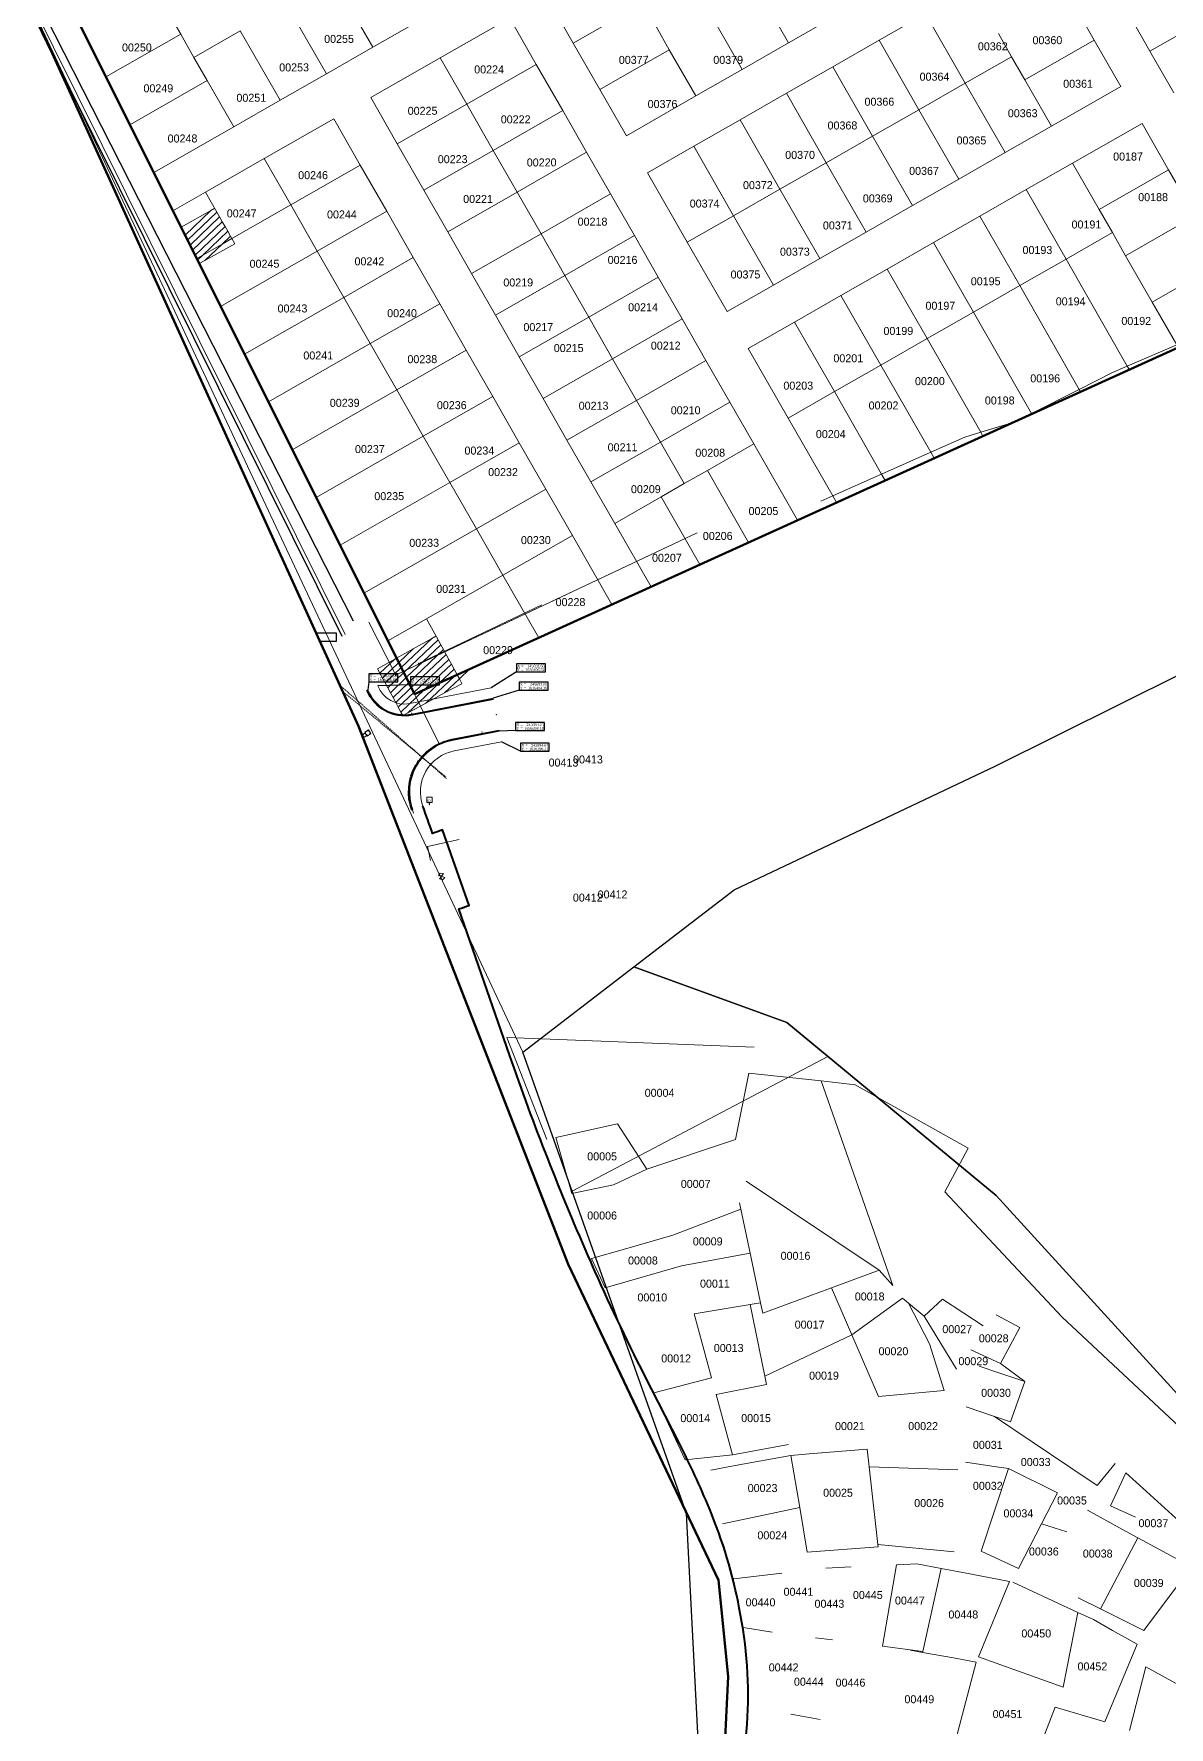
# Model space of a CAD drawing. Header units: metres. Extents: x 245232 to 248406, y 1633796 to 1637634.
# Drawn here: x 245607 to 245819.7, y 1636211.5 to 1636528.9 of the extents above; entities that cross this region are included whole.
import ezdxf
from ezdxf.enums import TextEntityAlignment as Align

# ---------------------------------------------------------------- set-up
doc = ezdxf.new("R2010")
doc.units = ezdxf.units.M
doc.header["$MEASUREMENT"] = 0
for name, pattern in [('ACAD_ISO05W100', [0.033, 0.024, -0.003, 0, -0.003, 0, -0.003]), ('AXES', [0.002, 0.00125, -0.00025, 0.00025, -0.00025]), ('EZTrazos', [2e-05, 0, -2e-05])]:
    doc.linetypes.add(name, pattern=pattern)
for name, color, linetype in [('A_revoir_niveau_0', 7, 'Continuous'), ('historique_numero_parcelle', 7, 'Continuous'), ('limites_sections', 7, 'Continuous')]:
    doc.layers.add(name, color=color, linetype=linetype)
for name, color, linetype, lineweight in [('AFTU_Terminus', 142, 'EZTrazos', 0), ('Bordure basse', 1, 'Continuous', 0), ('Carrefour3_Points', 7, 'Continuous', 0), ('Carrefour_Accotements', 7, 'Continuous', 0), ('Carrefour_Bordures', 7, 'Continuous', 0), ('Carrefour_Points', 7, 'Continuous', 0), ('Cotation Coordonnées', 1, 'Continuous', 0), ('LIMITES TITRES FONCIERS', 7, 'Continuous', 0), ('MU-Panneau publicitaire', 7, 'Continuous', 0), ('Rampe', 7, 'Continuous', 0), ('RX-AE-Regard SDE', 7, 'Continuous', 0), ('RX-AS-Regard ONAS', 7, 'Continuous', 0), ('RX-EL-Ligne électrique', 7, 'Continuous', 0), ('RX-TL-Ligne Téléphonique', 7, 'Continuous', 0), ('SV-Arrêt bus', 7, 'Continuous', 0)]:
    doc.layers.add(name, color=color, linetype=linetype, lineweight=lineweight)
doc.layers.add('Limites_Communes', color=7, linetype='Continuous', lineweight=211, plot=False)
doc.layers.add('LIMITES_PARCELLES', color=7, linetype='Continuous', lineweight=0, true_color=0xffffff)
doc.styles.get("Standard").update_dxf_attribs({"font": 'txt.shx'})
doc.styles.add('Style-FANCY', font='FANCY.shx')
doc.styles.add('Times 1.0', font='times.ttf', dxfattribs={"width": 0.99, "height": 0.0002})

# ---------------------------------------------------------------- blocks, each defined once
blk = doc.blocks.new('m007')
at = {"color": 0, "flags": 128}
blk.add_lwpolyline([(0.0004, 0.0004, 0, 0, 0), (0.0004, -0.0002, 0.00004, 0, 0), (0.0003, -0.0004, 0, -0.00004, 0)], format="xyseb", dxfattribs=at)
at = {"color": 0}
blk.add_3dface([(-0.0005, -0.0005), (0.0005, -0.0005), (0.0005, 0.0005), (-0.0005, 0.0005)], dxfattribs=at)
at = {"color": 0, "insert": (0.0002, -0.000667), "char_height": 0.0008, "attachment_point": 9, "line_spacing_factor": 0.6}
blk.add_mtext('\\fArial|b0|i0|c00|p39;\\H1x;\\W0.261102;PUB', dxfattribs=at)
blk = doc.blocks.new('dez')
at = {"layer": 'SV-Arrêt bus', "flags": 128}
blk.add_lwpolyline([(234.878316, 1629.139823), (234.878316, 1629.13944)], dxfattribs=at)
at = {"layer": 'SV-Arrêt bus'}
blk.add_circle((234.878316, 1629.13944), 0.0000525, dxfattribs=at)
blk.add_blockref('m007', (234.878316, 1629.140323), dxfattribs=at)
blk = doc.blocks.new('u001')
at = {"color": 0, "flags": 128}
blk.add_lwpolyline([(0, 0), (0, 0.0015), (0.0015, 0.0015), (0.0015, 0), (0, 0)], dxfattribs=at)
at = {"color": 0}
blk.add_circle((0.00075, 0.00075), 0.00075, dxfattribs=at)
blk = doc.blocks.new('*U572')
at = {"layer": 'LIMITES TITRES FONCIERS', "color": 5, "lineweight": 53, "flags": 128}
blk.add_lwpolyline([(181.78, 163.185), (220.59, 93.355), (121.56, -75.825), (91.56, -112.825), (61.56, -136.825), (-108.04, -218.565), (-190.96, -61.675), (181.78, 163.185)], close=True, dxfattribs=at)

msp = doc.modelspace()

# ---------------------------------------------------------------- linework, layer by layer
at = {"layer": 'A_revoir_niveau_0', "color": 7, "linetype": 'Continuous', "lineweight": 30}
msp.add_line((245572.225, 1636604.85), (245666.809, 1636418.853), dxfattribs=at)
at = {"layer": 'A_revoir_niveau_0', "color": 7, "linetype": 'Continuous', "lineweight": 0}
for p, q in [((245578.477, 1636591.346), (245665.307, 1636416.335)), ((245702.19, 1636421.883, -14.638), (245679.106, 1636410.899, -14.638)), ((245674.798, 1636408.701, -14.638), (245669.777, 1636418.624, -14.638)), ((245674.808, 1636408.682, -14.638), (245674.798, 1636408.701, -14.638))]:
    msp.add_line(p, q, dxfattribs=at)
at = {"layer": 'A_revoir_niveau_0', "color": 30, "linetype": 'Continuous', "lineweight": 13}
for p, q in [((245731.279, 1636435.402, -14.638), (245674.786, 1636408.695, -14.638)), ((245731.284, 1636435.4, -14.638), (245675.161, 1636408.869, -14.638)), ((245675.161, 1636408.869, -14.638), (245674.791, 1636408.693, -14.638))]:
    msp.add_line(p, q, dxfattribs=at)
at = {"layer": 'A_revoir_niveau_0', "color": 7, "linetype": 'Continuous', "lineweight": 30, "flags": 128}
msp.add_lwpolyline([(245609.134, 1636527.978), (245664.691, 1636415.998)], dxfattribs=at)
at = {"layer": 'A_revoir_niveau_0', "color": 30, "linetype": 'Continuous', "lineweight": 0}
for p in [(245679.106, 1636410.899, -14.638), (245679.106, 1636410.899, -14.638), (245679.106, 1636410.899, -14.638), (245679.106, 1636410.899, -14.638), (245679.111, 1636410.897, -14.638), (245679.111, 1636410.897, -14.638), (245679.111, 1636410.897, -14.638), (245679.111, 1636410.897, -14.638), (245674.808, 1636408.682, -14.638), (245674.808, 1636408.682, -14.638)]:
    msp.add_point(p, dxfattribs=at)
at = {"layer": 'AFTU_Terminus', "color": 32, "linetype": 'Continuous', "lineweight": 40, "flags": 128}
for points in [[(245693.075, 1636404.214), (245677.885, 1636401.255, -0.363286), (245669.456, 1636405.909)], [(245677.862, 1636383.397, -0.459772), (245685.36, 1636396.598), (245694.222, 1636398.325)], [(245703.125, 1636011.866), (245703.148, 1636011.933, -0.035434), (245713.216, 1636036.339), (245740.013, 1636090.136, 0.156424), (245744.961, 1636122.486), (245739.737, 1636155.159, -0.060923), (245738.556, 1636187.208), (245740.548, 1636210.631, 0.068174), (245739.428, 1636232.452), (245739.184, 1636233.738, 0.051977), (245733.58, 1636252.43), (245733.53, 1636252.55, 0.018909), (245727.953, 1636264.615), (245721.425, 1636277.442, -0.013988), (245711.556, 1636298.254), (245711.348, 1636298.727, -0.020294), (245696.119, 1636337.5), (245686.638, 1636364.854, 0.003802), (245688.572, 1636365.525), (245683.565, 1636379.664, 0.003802), (245681.711, 1636379.007, 0.003802), (245679.885, 1636384.125)]]:
    msp.add_lwpolyline(points, format="xyb", dxfattribs=at)
at = {"layer": 'Bordure basse', "const_width": 0.16, "flags": 128}
msp.add_lwpolyline([(245681.134, 1636401.963), (245685.522, 1636402.817)], dxfattribs=at)
for points in [[(245682.407, 1636395.423, -0.055394), (245684.488, 1636396.305, -0.026921), (245686.699, 1636396.771)], [(245678.166, 1636382.759, -0.055255), (245677.446, 1636385.378, -0.042815), (245677.351, 1636387.207)]]:
    msp.add_lwpolyline(points, format="xyb", dxfattribs=at)
at = {"layer": 'Carrefour3_Points'}
for p in [(245677.772, 1636401.546), (245690.962, 1636398.003)]:
    msp.add_point(p, dxfattribs=at)
at = {"layer": 'Carrefour_Accotements', "flags": 128}
for points in [[(245692.664, 1636406.324), (245677.474, 1636403.365, -0.363286), (245671.461, 1636406.685)], [(245679.885, 1636384.125, -0.459772), (245685.771, 1636394.488), (245694.633, 1636396.214)]]:
    msp.add_lwpolyline(points, format="xyb", dxfattribs=at)
at = {"layer": 'Carrefour_Bordures', "flags": 128}
for points in [[(245693.046, 1636404.361), (245677.856, 1636401.402, -0.363286), (245669.596, 1636405.963)], [(245678.003, 1636383.448, -0.459772), (245685.388, 1636396.451), (245694.251, 1636398.177)]]:
    msp.add_lwpolyline(points, format="xyb", dxfattribs=at)
at = {"layer": 'Carrefour_Points'}
for p in [(245677.885, 1636401.255), (245693.649, 1636401.269), (245693.649, 1636401.269), (245693.649, 1636401.269), (245685.36, 1636396.598)]:
    msp.add_point(p, dxfattribs=at)
at = {"layer": 'Cotation Coordonnées', "color": 2, "lineweight": 30, "ltscale": 100, "flags": 128}
for points in [[(245660.598, 1636415.041), (245663.694, 1636415.041), (245663.694, 1636416.541), (245659.916, 1636416.541)], [(245669.751, 1636407.434), (245675.183, 1636407.434), (245675.183, 1636408.934), (245669.751, 1636408.934), (245669.751, 1636407.434), (245669.596, 1636405.963)], [(245697.418, 1636409.292), (245702.848, 1636409.292), (245702.848, 1636410.792), (245697.418, 1636410.792), (245697.418, 1636409.292), (245692.664, 1636406.324)], [(245677.588, 1636406.852), (245683.016, 1636406.852), (245683.016, 1636408.352), (245677.588, 1636408.352), (245677.588, 1636406.852), (245671.461, 1636406.685)], [(245697.91, 1636405.885), (245703.342, 1636405.885), (245703.342, 1636407.385), (245697.91, 1636407.385), (245697.91, 1636405.885), (245693.046, 1636404.361)], [(245697.27, 1636398.312), (245702.687, 1636398.312), (245702.687, 1636399.812), (245697.27, 1636399.812), (245697.27, 1636398.312), (245694.251, 1636398.177)], [(245698.192, 1636394.446), (245703.562, 1636394.446), (245703.562, 1636395.946), (245698.192, 1636395.946), (245698.192, 1636394.446), (245694.633, 1636396.214)]]:
    msp.add_lwpolyline(points, dxfattribs=at)
at = {"layer": 'Limites_Communes', "color": 210, "lineweight": 80, "flags": 128}
msp.add_lwpolyline([(245735.191, 1636182.426), (245737.086, 1636220.967), (245735.256, 1636239.014), (245707.104, 1636298.228), (245667.831, 1636399.146), (245610.425, 1636525.307), (245591.962, 1636563.472), (245540.605, 1636669.631), (245473.018, 1636809.338), (245335.449, 1637145.601), (245779.45, 1637342.685), (245848.75, 1637373.75), (245979.171, 1637415.334), (246366.25, 1637538.75), (246605.272, 1637633.704), (246913.43, 1637003.726), (246928.908, 1636986.263), (246937.063, 1636946.102), (247273.698, 1636757.341)], dxfattribs=at)
at = {"layer": 'limites_parcelles'}
for p, q in [((245670.496, 1636526.413), (245663.044, 1636539.431)), ((245748.39, 1636527.217), (245740.937, 1636540.235)), ((245634.524, 1636528.866), (245629.556, 1636537.545)), ((245708.078, 1636527.186), (245703.11, 1636535.865)), ((245805.693, 1636527.757), (245800.725, 1636536.436)), ((245661.817, 1636521.445), (245654.365, 1636534.462)), ((245708.078, 1636527.186), (245721.096, 1636534.638)), ((245739.71, 1636522.248), (245732.258, 1636535.267)), ((245765.382, 1636527.726), (245774.061, 1636532.694)), ((245781.513, 1636519.676), (245774.061, 1636532.694)), ((245816.113, 1636525.657), (245811.642, 1636533.467)), ((245816.113, 1636525.657), (245829.999, 1636533.606)), ((245620.522, 1636520.852), (245616.047, 1636529.812)), ((245670.496, 1636526.413), (245679.174, 1636531.381)), ((245696.167, 1636531.891), (245683.149, 1636524.438)), ((245701.135, 1636523.211), (245696.167, 1636531.891)), ((245726.064, 1636525.959), (245723.58, 1636530.299)), ((245748.39, 1636527.217), (245757.068, 1636532.184)), ((245620.522, 1636520.852), (245634.524, 1636528.866)), ((245634.524, 1636528.866), (245637.008, 1636524.526)), ((245637.008, 1636524.526), (245645.687, 1636529.494)), ((245653.139, 1636516.477), (245645.687, 1636529.494)), ((245661.817, 1636521.445), (245670.496, 1636526.413)), ((245713.046, 1636518.508), (245708.078, 1636527.186)), ((245739.71, 1636522.248), (245748.39, 1636527.217)), ((245756.704, 1636522.758), (245765.382, 1636527.726)), ((245772.834, 1636514.708), (245765.382, 1636527.726)), ((245790.198, 1636524.648), (245787.715, 1636528.989)), ((245792.679, 1636520.308), (245805.693, 1636527.757)), ((245810.661, 1636519.079), (245805.693, 1636527.757)), ((245637.008, 1636524.526), (245639.492, 1636520.188)), ((245670.131, 1636516.986), (245683.149, 1636524.438)), ((245688.117, 1636515.759), (245683.149, 1636524.438)), ((245701.135, 1636523.211), (245688.117, 1636515.759)), ((245706.103, 1636514.533), (245701.135, 1636523.211)), ((245713.046, 1636518.508), (245726.064, 1636525.959)), ((245731.033, 1636517.281), (245726.064, 1636525.959)), ((245781.513, 1636519.676), (245790.198, 1636524.648)), ((245792.679, 1636520.308), (245790.198, 1636524.648)), ((245816.113, 1636525.657), (245816.113, 1636525.657)), ((245820.585, 1636517.846), (245816.113, 1636525.657)), ((245624.998, 1636511.89), (245620.522, 1636520.852)), ((245624.998, 1636511.89), (245639.492, 1636520.188)), ((245644.46, 1636511.509), (245639.492, 1636520.188)), ((245653.139, 1636516.477), (245661.817, 1636521.445)), ((245731.033, 1636517.281), (245739.71, 1636522.248)), ((245748.024, 1636517.79), (245756.704, 1636522.758)), ((245764.155, 1636509.74), (245756.704, 1636522.758)), ((245797.643, 1636511.627), (245792.679, 1636520.308)), ((245675.1, 1636508.307), (245670.131, 1636516.986)), ((245713.046, 1636518.508), (245718.014, 1636509.828)), ((245718.014, 1636509.828), (245731.033, 1636517.281)), ((245739.346, 1636512.822), (245748.024, 1636517.79)), ((245755.477, 1636504.772), (245748.024, 1636517.79)), ((245772.834, 1636514.708), (245781.513, 1636519.676)), ((245788.964, 1636506.659), (245781.513, 1636519.676)), ((245797.643, 1636511.627), (245810.661, 1636519.079)), ((245644.46, 1636511.509), (245653.139, 1636516.477)), ((245688.117, 1636515.759), (245675.1, 1636508.307)), ((245693.085, 1636507.081), (245688.117, 1636515.759)), ((245706.103, 1636514.533), (245693.085, 1636507.081)), ((245710.574, 1636506.722), (245706.103, 1636514.533)), ((245764.155, 1636509.74), (245772.834, 1636514.708)), ((245780.285, 1636501.691), (245772.834, 1636514.708)), ((245629.473, 1636502.93), (245624.998, 1636511.89)), ((245629.473, 1636502.93), (245644.46, 1636511.509)), ((245650.171, 1636505.559), (245663.189, 1636513.012)), ((245663.189, 1636513.012), (245668.157, 1636504.333)), ((245730.667, 1636507.854), (245739.346, 1636512.822)), ((245746.798, 1636499.804), (245739.346, 1636512.822)), ((245788.964, 1636506.659), (245797.643, 1636511.627)), ((245801.623, 1636504.687), (245814.635, 1636512.136)), ((245814.635, 1636512.136), (245819.604, 1636503.457)), ((245680.068, 1636499.629), (245675.1, 1636508.307)), ((245721.988, 1636502.886), (245730.667, 1636507.854)), ((245738.119, 1636494.836), (245730.667, 1636507.854)), ((245755.477, 1636504.772), (245764.155, 1636509.74)), ((245771.607, 1636496.723), (245764.155, 1636509.74)), ((245639.185, 1636499.272), (245650.171, 1636505.559)), ((245655.138, 1636496.881), (245650.171, 1636505.559)), ((245655.138, 1636496.881), (245668.157, 1636504.333)), ((245673.125, 1636495.654), (245668.157, 1636504.333)), ((245693.085, 1636507.081), (245680.068, 1636499.629)), ((245693.086, 1636507.081), (245693.085, 1636507.081)), ((245697.557, 1636499.27), (245693.086, 1636507.081)), ((245710.574, 1636506.722), (245697.557, 1636499.27)), ((245715.045, 1636498.912), (245710.574, 1636506.722)), ((245746.798, 1636499.804), (245755.477, 1636504.772)), ((245762.928, 1636491.755), (245755.477, 1636504.772)), ((245780.285, 1636501.691), (245788.964, 1636506.659)), ((245792.939, 1636499.716), (245801.623, 1636504.687)), ((245806.588, 1636496.006), (245801.623, 1636504.687)), ((245633.054, 1636495.762), (245629.473, 1636502.93)), ((245729.44, 1636489.868), (245721.988, 1636502.886)), ((245771.607, 1636496.723), (245780.285, 1636501.691)), ((245806.588, 1636496.006), (245819.604, 1636503.457)), ((245819.604, 1636503.457), (245819.604, 1636503.457)), ((245824.572, 1636494.779), (245819.604, 1636503.457)), ((245633.054, 1636495.762), (245639.185, 1636499.272)), ((245641.305, 1636495.503), (245639.185, 1636499.272)), ((245684.539, 1636491.818), (245680.068, 1636499.629)), ((245697.557, 1636499.27), (245684.539, 1636491.818)), ((245702.028, 1636491.459), (245697.557, 1636499.27)), ((245715.045, 1636498.912), (245702.028, 1636491.459)), ((245719.517, 1636491.101), (245715.045, 1636498.912)), ((245738.119, 1636494.836), (245746.798, 1636499.804)), ((245754.249, 1636486.787), (245746.798, 1636499.804)), ((245784.26, 1636494.748), (245792.939, 1636499.716)), ((245800.391, 1636486.698), (245792.939, 1636499.716)), ((245634.594, 1636492.677), (245633.054, 1636495.762)), ((245640.197, 1636495.829), (245634.594, 1636492.677)), ((245635.338, 1636491.189), (245640.197, 1636495.829)), ((245635.805, 1636490.253), (245641.305, 1636495.503)), ((245636.273, 1636489.316), (245641.81, 1636494.605)), ((245640.899, 1636496.224), (245640.197, 1636495.829)), ((245641.81, 1636494.605), (245641.305, 1636495.503)), ((245642.316, 1636493.705), (245641.81, 1636494.605)), ((245644.088, 1636490.555), (245655.138, 1636496.881)), ((245655.138, 1636496.881), (245655.138, 1636496.881)), ((245660.107, 1636488.202), (245655.138, 1636496.881)), ((245660.107, 1636488.202), (245673.125, 1636495.654)), ((245678.093, 1636486.976), (245673.125, 1636495.654)), ((245729.44, 1636489.868), (245738.119, 1636494.836)), ((245745.571, 1636481.819), (245738.119, 1636494.836)), ((245762.928, 1636491.755), (245771.607, 1636496.723)), ((245775.582, 1636489.78), (245784.26, 1636494.748)), ((245791.713, 1636481.73), (245784.26, 1636494.748)), ((245809.07, 1636491.666), (245806.588, 1636496.006)), ((245811.554, 1636487.327), (245824.572, 1636494.779)), ((245635.338, 1636491.189), (245634.594, 1636492.677)), ((245636.741, 1636488.38), (245642.316, 1636493.705)), ((245637.208, 1636487.444), (245642.822, 1636492.805)), ((245638.663, 1636487.449), (245643.328, 1636491.905)), ((245642.822, 1636492.805), (245642.316, 1636493.705)), ((245643.328, 1636491.905), (245642.822, 1636492.805)), ((245643.834, 1636491.006), (245643.328, 1636491.905)), ((245689.01, 1636484.007), (245684.539, 1636491.818)), ((245702.028, 1636491.459), (245689.01, 1636484.007)), ((245706.499, 1636483.649), (245702.028, 1636491.459)), ((245754.249, 1636486.787), (245762.928, 1636491.755)), ((245800.391, 1636486.698), (245809.07, 1636491.666)), ((245811.554, 1636487.327), (245809.07, 1636491.666)), ((245635.805, 1636490.253), (245635.338, 1636491.189)), ((245636.273, 1636489.316), (245635.805, 1636490.253)), ((245636.741, 1636488.38), (245636.273, 1636489.316)), ((245637.208, 1636487.444), (245636.741, 1636488.38)), ((245638.663, 1636487.449), (245642.276, 1636489.518)), ((245639.044, 1636486.431), (245644.638, 1636489.577)), ((245639.044, 1636486.431), (245642.276, 1636489.518)), ((245642.276, 1636489.518), (245643.834, 1636491.006)), ((245642.276, 1636489.518), (245644.088, 1636490.555)), ((245644.088, 1636490.555), (245643.834, 1636491.006)), ((245644.638, 1636489.577), (245644.088, 1636490.555)), ((245719.517, 1636491.101), (245706.499, 1636483.649)), ((245723.988, 1636483.29), (245719.517, 1636491.101)), ((245729.44, 1636489.868), (245736.892, 1636476.852)), ((245766.903, 1636484.812), (245775.582, 1636489.78)), ((245783.034, 1636476.762), (245775.582, 1636489.78)), ((245637.529, 1636486.801), (245637.208, 1636487.444)), ((245637.529, 1636486.801), (245638.663, 1636487.449)), ((245637.676, 1636486.508), (245637.529, 1636486.801)), ((245637.676, 1636486.508), (245638.663, 1636487.449)), ((245638.006, 1636485.847), (245637.676, 1636486.508)), ((245638.006, 1636485.847), (245639.044, 1636486.431)), ((245642.005, 1636477.841), (245638.006, 1636485.847)), ((245642.005, 1636477.841), (245660.107, 1636488.202)), ((245660.107, 1636488.202), (245660.107, 1636488.202)), ((245665.074, 1636479.524), (245660.107, 1636488.202)), ((245665.074, 1636479.524), (245678.093, 1636486.976)), ((245683.061, 1636478.297), (245678.093, 1636486.976)), ((245745.571, 1636481.819), (245754.249, 1636486.787)), ((245791.713, 1636481.73), (245800.391, 1636486.698)), ((245811.877, 1636466.624), (245800.391, 1636486.698)), ((245800.391, 1636486.698), (245800.391, 1636486.698)), ((245816.522, 1636478.648), (245811.554, 1636487.327)), ((245816.522, 1636478.648), (245829.54, 1636486.1)), ((245693.481, 1636476.197), (245689.01, 1636484.007)), ((245706.499, 1636483.649), (245693.481, 1636476.197)), ((245710.97, 1636475.838), (245706.499, 1636483.649)), ((245723.988, 1636483.29), (245710.97, 1636475.838)), ((245728.459, 1636475.479), (245723.988, 1636483.29)), ((245758.225, 1636479.844), (245766.903, 1636484.812)), ((245774.355, 1636471.793), (245766.903, 1636484.812)), ((245646.48, 1636468.88), (245665.074, 1636479.524)), ((245665.074, 1636479.524), (245665.074, 1636479.524)), ((245670.043, 1636470.845), (245665.074, 1636479.524)), ((245736.892, 1636476.852), (245745.571, 1636481.819)), ((245749.545, 1636474.876), (245758.225, 1636479.844)), ((245765.677, 1636466.826), (245758.225, 1636479.844)), ((245783.034, 1636476.762), (245791.713, 1636481.73)), ((245791.713, 1636481.73), (245791.713, 1636481.73)), ((245802.86, 1636462.256), (245791.713, 1636481.73)), ((245646.48, 1636468.88), (245642.005, 1636477.841)), ((245670.043, 1636470.845), (245683.061, 1636478.297)), ((245688.029, 1636469.619), (245683.061, 1636478.297)), ((245697.953, 1636468.386), (245693.481, 1636476.197)), ((245710.97, 1636475.838), (245697.953, 1636468.386)), ((245715.442, 1636468.027), (245710.97, 1636475.838)), ((245774.355, 1636471.793), (245783.034, 1636476.762)), ((245793.934, 1636457.72), (245783.034, 1636476.762)), ((245783.034, 1636476.762), (245783.034, 1636476.762)), ((245821.124, 1636470.609), (245816.522, 1636478.648)), ((245728.459, 1636475.479), (245715.442, 1636468.027)), ((245732.93, 1636467.669), (245728.459, 1636475.479)), ((245740.867, 1636469.908), (245749.545, 1636474.876)), ((245756.998, 1636461.857), (245749.545, 1636474.876)), ((245650.956, 1636459.919), (245670.043, 1636470.845)), ((245670.043, 1636470.845), (245670.043, 1636470.845)), ((245675.011, 1636462.167), (245670.043, 1636470.845)), ((245675.011, 1636462.167), (245688.029, 1636469.619)), ((245692.997, 1636460.94), (245688.029, 1636469.619)), ((245748.32, 1636456.889), (245740.867, 1636469.908)), ((245765.677, 1636466.826), (245774.355, 1636471.793)), ((245784.406, 1636454.235), (245774.355, 1636471.793)), ((245774.355, 1636471.793), (245774.355, 1636471.793)), ((245811.877, 1636466.624), (245821.124, 1636470.609)), ((245821.405, 1636470.118), (245812.255, 1636465.963)), ((245650.956, 1636459.919), (245646.48, 1636468.88)), ((245702.424, 1636460.575), (245697.953, 1636468.386)), ((245715.442, 1636468.027), (245702.424, 1636460.575)), ((245719.913, 1636460.216), (245715.442, 1636468.027)), ((245732.93, 1636467.669), (245719.913, 1636460.216)), ((245737.402, 1636459.857), (245732.93, 1636467.669)), ((245756.998, 1636461.857), (245765.677, 1636466.826)), ((245765.677, 1636466.825), (245765.677, 1636466.826)), ((245775.034, 1636450.48), (245765.677, 1636466.825)), ((245809.111, 1636465.431), (245811.877, 1636466.624)), ((245812.255, 1636465.963), (245811.877, 1636466.624)), ((245802.86, 1636462.256), (245809.111, 1636465.431)), ((245812.255, 1636465.963), (245803.114, 1636461.812)), ((245655.431, 1636450.959), (245650.956, 1636459.919)), ((245655.431, 1636450.959), (245675.011, 1636462.167)), ((245675.011, 1636462.167), (245675.011, 1636462.167)), ((245679.979, 1636453.488), (245675.011, 1636462.167)), ((245679.979, 1636453.488), (245692.997, 1636460.94)), ((245697.965, 1636452.262), (245692.997, 1636460.94)), ((245706.895, 1636452.764), (245702.424, 1636460.575)), ((245719.913, 1636460.216), (245706.895, 1636452.764)), ((245724.384, 1636452.405), (245719.913, 1636460.216)), ((245737.402, 1636459.857), (245724.384, 1636452.405)), ((245741.873, 1636452.047), (245737.402, 1636459.857)), ((245748.32, 1636456.889), (245756.998, 1636461.857)), ((245765.849, 1636446.396), (245756.998, 1636461.857)), ((245756.998, 1636461.857), (245756.998, 1636461.857)), ((245793.934, 1636457.72), (245802.86, 1636462.256)), ((245803.114, 1636461.812), (245793.968, 1636457.66)), ((245803.114, 1636461.812), (245802.86, 1636462.256)), ((245748.32, 1636456.889), (245756.671, 1636442.3)), ((245792.521, 1636457.002), (245790.645, 1636456.151)), ((245791.149, 1636456.305), (245792.521, 1636457.002)), ((245792.521, 1636457.002), (245793.934, 1636457.72)), ((245793.968, 1636457.66), (245792.521, 1636457.002)), ((245793.968, 1636457.66), (245793.934, 1636457.72)), ((245659.906, 1636441.999), (245679.979, 1636453.488)), ((245679.979, 1636453.488), (245679.979, 1636453.488)), ((245684.947, 1636444.809), (245679.979, 1636453.488)), ((245775.034, 1636450.48), (245781.415, 1636453.317)), ((245784.823, 1636453.507), (245775.678, 1636449.354)), ((245781.415, 1636453.317), (245784.406, 1636454.235)), ((245784.406, 1636454.235), (245790.645, 1636456.151)), ((245784.823, 1636453.507), (245784.406, 1636454.235)), ((245790.645, 1636456.151), (245784.823, 1636453.507)), ((245790.645, 1636456.151), (245791.149, 1636456.305)), ((245659.906, 1636441.999), (245655.431, 1636450.959)), ((245684.947, 1636444.809), (245697.965, 1636452.262)), ((245702.933, 1636443.583), (245697.965, 1636452.262)), ((245711.367, 1636444.954), (245706.895, 1636452.764)), ((245724.384, 1636452.405), (245711.367, 1636444.954)), ((245728.855, 1636444.595), (245724.384, 1636452.405)), ((245741.873, 1636452.047), (245733.195, 1636447.079)), ((245750.071, 1636437.727), (245741.873, 1636452.047)), ((245765.849, 1636446.396), (245775.034, 1636450.48)), ((245775.678, 1636449.354), (245775.034, 1636450.48)), ((245728.855, 1636444.595), (245733.195, 1636447.079)), ((245740.926, 1636433.574), (245733.195, 1636447.079)), ((245775.678, 1636449.354), (245766.532, 1636445.202)), ((245664.382, 1636433.038), (245684.947, 1636444.809)), ((245684.947, 1636444.809), (245684.947, 1636444.809)), ((245689.915, 1636436.131), (245684.947, 1636444.809)), ((245715.838, 1636437.143), (245711.367, 1636444.954)), ((245724.516, 1636442.111), (245728.855, 1636444.595)), ((245766.532, 1636445.202), (245757.387, 1636441.049)), ((245759.215, 1636443.446), (245765.849, 1636446.396)), ((245766.532, 1636445.202), (245765.849, 1636446.396)), ((245664.382, 1636433.038), (245659.906, 1636441.999)), ((245689.915, 1636436.131), (245702.933, 1636443.583)), ((245707.901, 1636434.904), (245702.933, 1636443.583)), ((245724.516, 1636442.111), (245715.838, 1636437.143)), ((245731.78, 1636429.422), (245724.516, 1636442.111)), ((245757.387, 1636441.049), (245750.071, 1636437.727)), ((245754.48, 1636441.313), (245756.671, 1636442.3)), ((245756.671, 1636442.3), (245759.215, 1636443.446)), ((245756.671, 1636442.3), (245757.387, 1636441.049)), ((245750.071, 1636437.727), (245740.926, 1636433.574)), ((245668.858, 1636424.077), (245689.915, 1636436.131)), ((245689.915, 1636436.131), (245689.915, 1636436.131)), ((245694.883, 1636427.452), (245689.915, 1636436.131)), ((245694.883, 1636427.452), (245707.901, 1636434.904)), ((245715.318, 1636421.947), (245707.901, 1636434.904)), ((245722.635, 1636425.269), (245715.838, 1636437.143)), ((245668.858, 1636424.077), (245664.382, 1636433.038)), ((245740.926, 1636433.574), (245731.78, 1636429.422)), ((245731.78, 1636429.422), (245722.635, 1636425.269)), ((245680.576, 1636419.262), (245694.883, 1636427.452)), ((245701.6, 1636415.717), (245694.883, 1636427.452)), ((245722.635, 1636425.269), (245715.318, 1636421.947)), ((245673.333, 1636415.117), (245668.858, 1636424.077)), ((245715.318, 1636421.947), (245701.6, 1636415.717)), ((245673.333, 1636415.117), (245680.576, 1636419.262)), ((245680.576, 1636419.262), (245682.737, 1636415.309)), ((245675.838, 1636410.102), (245681.568, 1636415.576)), ((245676.305, 1636409.165), (245682.737, 1636415.309)), ((245678.091, 1636413.638), (245681.568, 1636415.576)), ((245681.568, 1636415.576), (245682.303, 1636415.986)), ((245682.737, 1636415.309), (245683.234, 1636414.4)), ((245701.6, 1636415.717), (245688.659, 1636409.841)), ((245674.947, 1636411.885), (245673.333, 1636415.117)), ((245674.947, 1636411.885), (245678.091, 1636413.638)), ((245675.37, 1636411.038), (245678.091, 1636413.638)), ((245676.773, 1636408.229), (245683.234, 1636414.4)), ((245677.24, 1636407.293), (245683.73, 1636413.492)), ((245677.711, 1636406.35), (245684.245, 1636412.549)), ((245683.234, 1636414.4), (245683.73, 1636413.492)), ((245683.73, 1636413.492), (245684.245, 1636412.549)), ((245684.245, 1636412.549), (245684.741, 1636411.642)), ((245671.37, 1636409.891), (245674.613, 1636411.698)), ((245671.831, 1636409.042), (245671.37, 1636409.891)), ((245671.831, 1636409.042), (245674.613, 1636411.698)), ((245672.326, 1636408.132), (245671.831, 1636409.042)), ((245672.326, 1636408.132), (245675.37, 1636411.038)), ((245672.821, 1636407.222), (245675.838, 1636410.102)), ((245673.315, 1636406.312), (245676.305, 1636409.165)), ((245674.613, 1636411.698), (245674.947, 1636411.885)), ((245675.37, 1636411.038), (245674.947, 1636411.885)), ((245675.838, 1636410.102), (245675.37, 1636411.038)), ((245676.305, 1636409.165), (245675.838, 1636410.102)), ((245676.773, 1636408.229), (245676.305, 1636409.165)), ((245678.179, 1636405.415), (245684.741, 1636411.642)), ((245680.292, 1636406.042), (245685.238, 1636410.734)), ((245683.08, 1636407.308), (245685.734, 1636409.826)), ((245684.741, 1636411.642), (245685.238, 1636410.734)), ((245685.238, 1636410.734), (245685.734, 1636409.826)), ((245685.734, 1636409.826), (245686.309, 1636408.774)), ((245688.659, 1636409.841), (245686.309, 1636408.774)), ((245686.73, 1636408.004), (245688.659, 1636409.841)), ((245672.821, 1636407.222), (245672.326, 1636408.132)), ((245673.315, 1636406.312), (245672.821, 1636407.222)), ((245673.81, 1636405.403), (245673.315, 1636406.312)), ((245673.81, 1636405.403), (245676.773, 1636408.229)), ((245674.304, 1636404.493), (245677.24, 1636407.293)), ((245674.798, 1636403.586), (245677.711, 1636406.35)), ((245677.24, 1636407.293), (245676.773, 1636408.229)), ((245677.711, 1636406.35), (245677.24, 1636407.293)), ((245678.179, 1636405.415), (245677.711, 1636406.35)), ((245680.292, 1636406.042), (245678.314, 1636405.144)), ((245678.643, 1636404.477), (245680.292, 1636406.042)), ((245679.106, 1636403.538), (245683.08, 1636407.308)), ((245683.08, 1636407.308), (245680.292, 1636406.042)), ((245680.478, 1636403.461), (245685.866, 1636408.573)), ((245685.866, 1636408.573), (245683.08, 1636407.308)), ((245683.946, 1636405.351), (245686.73, 1636408.004)), ((245687.192, 1636407.089), (245683.946, 1636405.351)), ((245686.309, 1636408.774), (245685.866, 1636408.573)), ((245686.309, 1636408.774), (245686.73, 1636408.004)), ((245686.73, 1636408.004), (245687.193, 1636407.156)), ((245674.304, 1636404.493), (245673.81, 1636405.403)), ((245674.798, 1636403.586), (245674.304, 1636404.493)), ((245675.292, 1636402.676), (245674.798, 1636403.586)), ((245675.292, 1636402.676), (245678.179, 1636405.415)), ((245675.786, 1636401.767), (245675.292, 1636402.676)), ((245675.786, 1636401.767), (245678.643, 1636404.477)), ((245677.063, 1636401.6), (245679.106, 1636403.538)), ((245679.427, 1636402.888), (245677.063, 1636401.6)), ((245678.314, 1636405.144), (245678.179, 1636405.415)), ((245678.314, 1636405.144), (245678.643, 1636404.477)), ((245678.643, 1636404.477), (245679.106, 1636403.538)), ((245679.106, 1636403.538), (245679.427, 1636402.888)), ((245680.478, 1636403.461), (245679.427, 1636402.888)), ((245679.427, 1636402.888), (245682.855, 1636395.942)), ((245683.946, 1636405.351), (245680.478, 1636403.461)), ((245676.148, 1636401.102), (245675.786, 1636401.767)), ((245677.063, 1636401.6), (245676.148, 1636401.102)), ((245703.125, 1636321.601), (245695.611, 1636340.757)), ((245695.611, 1636340.757), (245698.931, 1636340.628)), ((245698.931, 1636340.628), (245741.966, 1636338.958)), ((245740.987, 1636334.093), (245738.474, 1636321.601)), ((245754.543, 1636332.602), (245740.987, 1636334.093)), ((245754.543, 1636332.602), (245767.94, 1636294.228)), ((245754.543, 1636332.602), (245760.869, 1636331.907)), ((245760.869, 1636331.907), (245782.035, 1636320.001)), ((245716.355, 1636324.565), (245704.821, 1636321.981)), ((245721.858, 1636316.098), (245716.355, 1636324.565)), ((245704.821, 1636321.981), (245707.82, 1636311.534)), ((245738.474, 1636321.601), (245721.858, 1636316.098)), ((245782.035, 1636320.001), (245777.67, 1636311.799)), ((245715.625, 1636313.121), (245721.858, 1636316.098)), ((245740.476, 1636313.833), (245765.364, 1636297.101)), ((245707.82, 1636311.534), (245715.625, 1636313.121)), ((245777.67, 1636311.799), (245799.63, 1636288.383)), ((245739.493, 1636308.574), (245726.735, 1636303.663)), ((245739.493, 1636308.574), (245739.246, 1636309.76)), ((245741.218, 1636300.303), (245739.493, 1636308.574)), ((245717.678, 1636301.084), (245711.495, 1636299.323)), ((245726.735, 1636303.663), (245717.678, 1636301.084)), ((245711.495, 1636299.323), (245714.05, 1636293.822)), ((245714.05, 1636293.822), (245728.323, 1636297.948)), ((245728.323, 1636297.948), (245741.218, 1636300.303)), ((245743.157, 1636291.005), (245741.218, 1636300.303)), ((245765.364, 1636297.101), (245756.476, 1636293.822)), ((245767.94, 1636294.228), (245765.364, 1636297.101)), ((245743.563, 1636289.058), (245756.476, 1636293.822)), ((245756.476, 1636293.822), (245760.289, 1636285.004)), ((245760.289, 1636285.004), (245769.737, 1636291.892)), ((245769.737, 1636291.892), (245770.868, 1636290.963)), ((245773.831, 1636288.528), (245777.218, 1636291.703)), ((245777.218, 1636291.703), (245784.894, 1636286.719)), ((245730.75, 1636288.951), (245741.232, 1636290.686)), ((245733.989, 1636276.944), (245730.75, 1636288.951)), ((245743.157, 1636291.005), (245741.232, 1636290.686)), ((245741.232, 1636290.686), (245743.988, 1636277.261)), ((245743.157, 1636291.005), (245743.563, 1636289.058)), ((245770.868, 1636290.963), (245774.784, 1636283.343)), ((245773.831, 1636288.528), (245770.868, 1636290.963)), ((245779.864, 1636278.58), (245773.831, 1636288.528)), ((245791.717, 1636286.412), (245787.272, 1636288.74)), ((245799.63, 1636288.383), (245835.614, 1636254.648)), ((245788.119, 1636279.638), (245791.717, 1636286.412)), ((245760.289, 1636285.004), (245743.988, 1636277.261)), ((245765.282, 1636273.459), (245760.289, 1636285.004)), ((245774.784, 1636283.343), (245777.574, 1636274.591)), ((245788.119, 1636279.638), (245782.577, 1636282.166)), ((245784.097, 1636279.109), (245787.825, 1636277.866)), ((245792.669, 1636276.252), (245788.119, 1636279.638)), ((245723.18, 1636274.16), (245733.989, 1636276.944)), ((245744.304, 1636275.723), (245734.826, 1636273.842)), ((245743.988, 1636277.261), (245744.304, 1636275.723)), ((245787.825, 1636277.866), (245792.669, 1636276.252)), ((245790, 1636268.72), (245792.669, 1636276.252)), ((245729.041, 1636261.539), (245723.18, 1636274.16)), ((245734.826, 1636273.842), (245737.886, 1636262.5)), ((245777.574, 1636274.591), (245765.282, 1636273.459)), ((245781.663, 1636271.489), (245786.999, 1636269.717)), ((245801.11, 1636260.199), (245786.999, 1636269.717)), ((245786.999, 1636269.717), (245790, 1636268.72)), ((245748.397, 1636264.436), (245737.886, 1636262.5)), ((245752.241, 1636262.705), (245763.158, 1636263.595)), ((245763.158, 1636263.595), (245763.532, 1636260.246)), ((245737.886, 1636262.5), (245729.041, 1636261.539)), ((245733.826, 1636259.636), (245738.432, 1636260.479)), ((245738.432, 1636260.479), (245748.854, 1636262.388)), ((245748.854, 1636262.388), (245752.241, 1636262.705)), ((245750.497, 1636252.602), (245748.854, 1636262.388)), ((245763.532, 1636260.246), (245765.154, 1636245.718)), ((245780.136, 1636259.692), (245763.532, 1636260.246)), ((245786.952, 1636260.337), (245781.557, 1636261.118)), ((245784.475, 1636244.442), (245789.6, 1636259.953)), ((245789.6, 1636259.953), (245786.952, 1636260.337)), ((245789.6, 1636259.953), (245798.808, 1636255.403)), ((245806.217, 1636256.755), (245801.11, 1636260.199)), ((245809.603, 1636260.906), (245806.217, 1636256.755)), ((245811.579, 1636259.113), (245808.724, 1636252.972)), ((245815.446, 1636255.603), (245811.579, 1636259.113)), ((245798.808, 1636255.403), (245795.811, 1636249.582)), ((245826.748, 1636245.348), (245815.446, 1636255.603)), ((245750.497, 1636252.602), (245736.013, 1636249.564)), ((245751.898, 1636244.259), (245750.497, 1636252.602)), ((245810.971, 1636248.532), (245804.418, 1636252.111)), ((245808.724, 1636252.972), (245813.434, 1636250.802)), ((245795.811, 1636249.582), (245791.505, 1636241.221)), ((245800.541, 1636248.084), (245795.811, 1636249.582)), ((245806.874, 1636233.606), (245813.823, 1636246.974)), ((245813.823, 1636246.974), (245810.971, 1636248.532)), ((245813.823, 1636246.974), (245823.871, 1636241.486)), ((245765.205, 1636245.259), (245751.898, 1636244.259)), ((245765.154, 1636245.718), (245765.205, 1636245.259)), ((245779.44, 1636244.29), (245765.154, 1636245.718)), ((245791.505, 1636241.221), (245784.475, 1636244.442)), ((245755.399, 1636241.287), (245760.149, 1636241.504)), ((245765.98, 1636226.605), (245768.61, 1636241.892)), ((245768.61, 1636241.892), (245772.442, 1636242.067)), ((245772.442, 1636242.067), (245776.978, 1636241.2)), ((245773.536, 1636225.643), (245776.978, 1636241.2)), ((245776.978, 1636241.2), (245781.066, 1636240.419)), ((245823.871, 1636241.486), (245815, 1636229.579)), ((245738.178, 1636239.289), (245747.126, 1636240.338)), ((245781.066, 1636240.419), (245789.789, 1636238.751)), ((245789.789, 1636238.751), (245783.964, 1636224.662)), ((245790.434, 1636238.628), (245802.602, 1636232.971)), ((245806.874, 1636233.606), (245802.677, 1636235.685)), ((245799.861, 1636218.975), (245802.602, 1636232.971)), ((245802.602, 1636232.971), (245805.515, 1636231.616)), ((245805.515, 1636231.616), (245809.127, 1636229.577)), ((245815, 1636229.579), (245806.874, 1636233.606)), ((245745.322, 1636229.235), (245739.898, 1636230.161)), ((245756.625, 1636227.796), (245753.482, 1636228.196)), ((245809.127, 1636229.577), (245813.717, 1636226.986)), ((245773.536, 1636225.643), (245765.98, 1636226.605)), ((245771.16, 1636225.889), (245773.499, 1636225.476)), ((245773.499, 1636225.476), (245773.536, 1636225.643)), ((245773.499, 1636225.476), (245779.298, 1636224.451)), ((245813.717, 1636226.986), (245807.632, 1636212.434)), ((245783.551, 1636223.664), (245779.031, 1636206.496)), ((245779.298, 1636224.451), (245783.551, 1636223.664)), ((245783.964, 1636224.662), (245799.861, 1636218.975)), ((245812.262, 1636210.847), (245815.367, 1636222.767)), ((245815.367, 1636222.767), (245823.846, 1636218.058)), ((245754.322, 1636212.885), (245748.852, 1636213.876)), ((245798.385, 1636215.188), (245793.492, 1636202.632)), ((245807.632, 1636212.434), (245798.385, 1636215.188))]:
    msp.add_line(p, q, dxfattribs=at)
at = {"layer": 'limites_sections', "lineweight": 13, "flags": 128}
for points in [[(245719.42, 1636353.986), (245698.595, 1636337.993), (245511.761, 1636735.908), (245496.981, 1636773.187), (245560.123, 1636802.218), (245677.175, 1636862.609), (245799.571, 1636923.569), (245873.298, 1636959.841), (245895.178, 1636920.691), (245957.845, 1636823.563), (246030.023, 1636685.769), (246046.154, 1636659.835), (246025.889, 1636623.421), (245978.663, 1636538.563), (245960.384, 1636515.714), (245916.796, 1636464.041), (245868.99, 1636432.405), (245787.087, 1636391.629), (245738.227, 1636368.429), (245719.42, 1636353.986)], [(245755.745, 1636337.212), (245707.847, 1636311.924), (245698.595, 1636337.993), (245719.42, 1636353.986), (245748.092, 1636343.54), (245755.745, 1636337.212)]]:
    msp.add_lwpolyline(points, close=True, dxfattribs=at)
at = {"layer": 'limites_sections', "flags": 128}
for points in [[(245938.206, 1636176.059), (245865.781, 1636225.096), (245787.322, 1636311.1), (245748.092, 1636343.54), (245719.42, 1636353.986), (245738.227, 1636368.429), (245787.087, 1636391.629), (245868.99, 1636432.405), (245916.796, 1636464.041), (245960.384, 1636515.714), (245978.663, 1636538.563), (246025.889, 1636623.421), (246070.07, 1636609.373), (246149.535, 1636592.295)], [(245734.059, 1636159.414), (245729.296, 1636251.489), (245698.595, 1636337.993), (245719.42, 1636353.986), (245748.092, 1636343.54), (245787.322, 1636311.1), (245865.781, 1636225.096), (245938.206, 1636176.059)]]:
    msp.add_lwpolyline(points, dxfattribs=at)
at = {"layer": 'Rampe', "flags": 128}
msp.add_lwpolyline([(245681.348, 1636373.914), (245680.754, 1636376.559), (245686.689, 1636377.886)], dxfattribs=at)
at = {"layer": 'RX-AE-Regard SDE', "flags": 128}
for points in [[(245682.798, 1636371.148), (245683.143, 1636371.566), (245683.762, 1636371.506)], [(245682.798, 1636371.148), (245683.417, 1636371.088)], [(245682.998, 1636370.493), (245683.474, 1636370.928)], [(245682.998, 1636370.493), (245683.546, 1636370.341), (245684.022, 1636370.776)], [(245683.417, 1636371.088), (245683.762, 1636371.506)], [(245684.022, 1636370.776), (245683.474, 1636370.928)]]:
    msp.add_lwpolyline(points, dxfattribs=at)
at = {"layer": 'RX-EL-Ligne électrique', "linetype": 'AXES', "ltscale": 0.05, "flags": 128}
msp.add_lwpolyline([(245664.353, 1636406.79), (245684.322, 1636389.303)], dxfattribs=at)
at = {"layer": 'RX-TL-Ligne Téléphonique', "linetype": 'ACAD_ISO05W100', "ltscale": 0.06, "flags": 128}
msp.add_lwpolyline([(245664.869, 1636405.656), (245684.26, 1636389.57)], dxfattribs=at)

# ---------------------------------------------------------------- block references
at = {"layer": 'LIMITES TITRES FONCIERS', "color": 5, "lineweight": 53, "rotation": 358.690123}
msp.add_blockref('*U572', (245791.33, 1636621.193), dxfattribs=at)
at = {"layer": 'MU-Panneau publicitaire', "color": 1, "extrusion": (0.00199, -0.000464885, 0.999998), "xscale": 1000.32065, "yscale": 1000.32065, "zscale": 1000.32065, "rotation": 359.783387}
msp.add_blockref('dez', (4567.014, 7622.679, 5.545), dxfattribs=at)
msp.add_blockref('dez', (4567.014, 7622.679, 5.545), dxfattribs=at)
msp.add_blockref('dez', (4567.014, 7622.679, 5.545), dxfattribs=at)
at = {"layer": 'RX-AS-Regard ONAS'}
for p, xscale, yscale, zscale, rotation in [((245669.388, 1636397.314), 412.024136, 412.024136, 412.024136, 120.406732), ((245669.388, 1636397.314), 412.024136, 412.024136, 412.024136, 120.406732), ((245669.388, 1636397.314), 412.024136, 412.024136, 412.024136, 120.406732), ((245669.449, 1636397.274), 557.686192, 557.686192, 557.686192, 33.023868), ((245669.449, 1636397.274), 557.686192, 557.686192, 557.686192, 33.023868), ((245669.449, 1636397.274), 557.686192, 557.686192, 557.686192, 33.023868)]:
    msp.add_blockref('u001', p, dxfattribs=dict(at, xscale=xscale, yscale=yscale, zscale=zscale, rotation=rotation))

# ---------------------------------------------------------------- texts
at = {"layer": 'Cotation Coordonnées', "color": 2, "lineweight": 30, "ltscale": 100, "style": 'Times 1.0', "width": 0.99}
for s, p in [('Y = ', (245697.585, 1636409.459)), ('X = ', (245697.585, 1636410.126)), ('Y = ', (245669.918, 1636407.601)), ('X = ', (245669.918, 1636408.268)), ('Y = ', (245677.754, 1636407.018)), ('X = ', (245677.754, 1636407.685)), ('Y = ', (245698.077, 1636406.052)), ('X = ', (245698.077, 1636406.719)), ('X = ', (245697.436, 1636399.145)), ('Y = ', (245697.436, 1636398.479)), ('Y = ', (245698.359, 1636394.613)), ('X = ', (245698.359, 1636395.279))]:
    msp.add_text(s, height=0.5, dxfattribs=at).set_placement(p)
for s, p in [('1636406.32', (245702.683, 1636409.459)), ('245692.66', (245702.683, 1636410.126)), ('1636405.96', (245675.018, 1636407.601)), ('245669.60', (245675.018, 1636408.268)), ('1636406.69', (245682.852, 1636407.018)), ('245671.46', (245682.851, 1636407.685)), ('1636404.36', (245703.177, 1636406.052)), ('245693.05', (245703.177, 1636406.719)), ('245694.25', (245702.523, 1636399.145)), ('1636398.18', (245702.523, 1636398.479)), ('1636396.21', (245703.398, 1636394.613)), ('245694.63', (245703.397, 1636395.279))]:
    msp.add_text(s, height=0.5, dxfattribs=at).set_placement(p, align=Align.RIGHT)
at = {"layer": 'historique_numero_parcelle', "color": 92, "linetype": 'Continuous', "lineweight": 0, "style": 'Style-FANCY'}
for s, p in [('00250', (245626.313, 1636526.381)), ('00255', (245664.185, 1636527.982)), ('00362', (245786.668, 1636526.588)), ('00360', (245796.9, 1636527.738)), ('00253', (245655.768, 1636522.642)), ('00377', (245719.394, 1636524.053)), ('00379', (245737.099, 1636524.053)), ('00224', (245692.297, 1636522.263)), ('00364', (245775.749, 1636520.9)), ('00361', (245802.649, 1636519.573)), ('00249', (245630.33, 1636518.721)), ('00251', (245647.754, 1636516.949)), ('00366', (245765.425, 1636516.205)), ('00225', (245679.84, 1636514.501)), ('00222', (245697.277, 1636512.896)), ('00376', (245724.797, 1636515.774)), ('00363', (245792.275, 1636514.05)), ('00368', (245758.502, 1636511.754)), ('00248', (245634.859, 1636509.313)), ('00365', (245782.668, 1636508.947)), ('00223', (245685.475, 1636505.433)), ('00220', (245702.15, 1636504.824)), ('00370', (245750.569, 1636506.234)), ('00187', (245812.006, 1636505.929)), ('00246', (245659.323, 1636502.433)), ('00372', (245742.661, 1636500.571)), ('00367', (245773.783, 1636503.235)), ('00221', (245690.232, 1636497.975)), ('00374', (245732.681, 1636497.114)), ('00369', (245765.111, 1636498.079)), ('00188', (245816.706, 1636498.312)), ('00247', (245645.944, 1636495.27)), ('00244', (245664.727, 1636495.073)), ('00218', (245711.68, 1636493.722)), ('00371', (245757.63, 1636493.01)), ('00191', (245804.216, 1636493.192)), ('00373', (245749.586, 1636488.087)), ('00193', (245795.033, 1636488.403)), ('00245', (245650.223, 1636485.83)), ('00242', (245669.872, 1636486.278)), ('00216', (245717.307, 1636486.544)), ('00219', (245697.759, 1636482.317)), ('00375', (245740.338, 1636483.811)), ('00195', (245785.337, 1636482.542)), ('00197', (245776.85, 1636477.952)), ('00194', (245801.254, 1636478.773)), ('00243', (245655.464, 1636477.441)), ('00240', (245675.993, 1636476.559)), ('00214', (245721.144, 1636477.669)), ('00192', (245813.552, 1636475.104)), ('00217', (245701.521, 1636473.95)), ('00199', (245768.975, 1636473.229)), ('00241', (245660.294, 1636468.637)), ('00215', (245707.207, 1636470.017)), ('00212', (245725.392, 1636470.479)), ('00238', (245679.788, 1636467.935)), ('00201', (245759.597, 1636468.105)), ('00203', (245750.228, 1636462.973)), ('00200', (245774.88, 1636463.817)), ('00196', (245796.489, 1636464.336)), ('00239', (245665.245, 1636459.75)), ('00236', (245685.306, 1636459.311)), ('00213', (245711.877, 1636459.207)), ('00202', (245766.198, 1636459.262)), ('00198', (245787.97, 1636460.197)), ('00210', (245729.126, 1636458.35)), ('00204', (245756.312, 1636453.891)), ('00237', (245669.965, 1636451.085)), ('00234', (245690.479, 1636450.801)), ('00211', (245717.306, 1636451.41)), ('00208', (245733.733, 1636450.394)), ('00232', (245694.911, 1636446.764)), ('00209', (245721.667, 1636443.566)), ('00235', (245673.589, 1636442.254)), ('00205', (245743.703, 1636439.463)), ('00233', (245680.139, 1636433.503)), ('00230', (245701.056, 1636434.013)), ('00206', (245735.135, 1636434.793)), ('00207', (245725.615, 1636430.692)), ('00231', (245685.186, 1636424.868)), ('00228', (245707.554, 1636422.391)), ('00229', (245693.98, 1636413.381))]:
    msp.add_text(s, height=1.5, rotation=0.1323, dxfattribs=at).set_placement(p, align=Align.MIDDLE_CENTER)
at = {"layer": 'historique_numero_parcelle', "style": 'Style-FANCY'}
for s, p in [('00413', (245706.234, 1636392.303, -14.638)), ('00413', (245706.234, 1636392.303, -14.638)), ('00412', (245710.781, 1636366.982, -14.638)), ('00412', (245710.781, 1636366.982, -14.638))]:
    msp.add_text(s, height=1.5, rotation=359.8677, dxfattribs=at).set_placement(p, align=Align.MIDDLE_CENTER)
for s, p in [('00413', (245710.823, 1636392.89)), ('00412', (245715.429, 1636367.579)), ('00004', (245724.243, 1636330.382)), ('00005', (245713.475, 1636318.466)), ('00007', (245731.006, 1636313.303)), ('00006', (245713.475, 1636307.378)), ('00009', (245733.26, 1636302.523)), ('00008', (245721.123, 1636298.944)), ('00016', (245749.71, 1636299.825)), ('00011', (245734.608, 1636294.603)), ('00010', (245722.882, 1636292.022)), ('00018', (245763.605, 1636292.199)), ('00017', (245752.348, 1636286.918)), ('00027', (245780.009, 1636286.068)), ('00028', (245786.843, 1636284.359)), ('00013', (245737.188, 1636282.536)), ('00020', (245768.061, 1636281.932)), ('00012', (245727.338, 1636280.585)), ('00029', (245783.024, 1636280.067)), ('00019', (245755.045, 1636277.356)), ('00030', (245787.279, 1636274.134)), ('00014', (245730.929, 1636269.394)), ('00015', (245742.318, 1636269.394)), ('00021', (245759.9, 1636267.895)), ('00022', (245773.62, 1636267.895)), ('00031', (245785.734, 1636264.376)), ('00033', (245794.708, 1636261.158)), ('00023', (245743.542, 1636256.279)), ('00032', (245785.734, 1636256.699)), ('00025', (245757.672, 1636255.399)), ('00026', (245774.734, 1636253.463)), ('00035', (245801.509, 1636253.95)), ('00034', (245791.458, 1636251.536)), ('00037', (245816.764, 1636249.692)), ('00024', (245745.36, 1636247.42)), ('00036', (245796.235, 1636244.387)), ('00038', (245806.328, 1636244.001)), ('00441', (245750.261, 1636236.831)), ('00039', (245815.885, 1636238.487)), ('00440', (245743.158, 1636234.853)), ('00443', (245756.057, 1636234.585)), ('00445', (245763.26, 1636236.228)), ('00447', (245771.133, 1636235.188)), ('00448', (245781.151, 1636232.573)), ('00450', (245794.82, 1636229.02)), ('00442', (245747.48, 1636222.65)), ('00452', (245805.336, 1636222.835)), ('00444', (245752.204, 1636219.968)), ('00446', (245760.01, 1636219.801)), ('00449', (245772.909, 1636216.683)), ('00451', (245789.433, 1636213.902))]:
    msp.add_text(s, height=1.5, dxfattribs=at).set_placement(p, align=Align.MIDDLE_CENTER)

doc.saveas('drawing.dxf')
